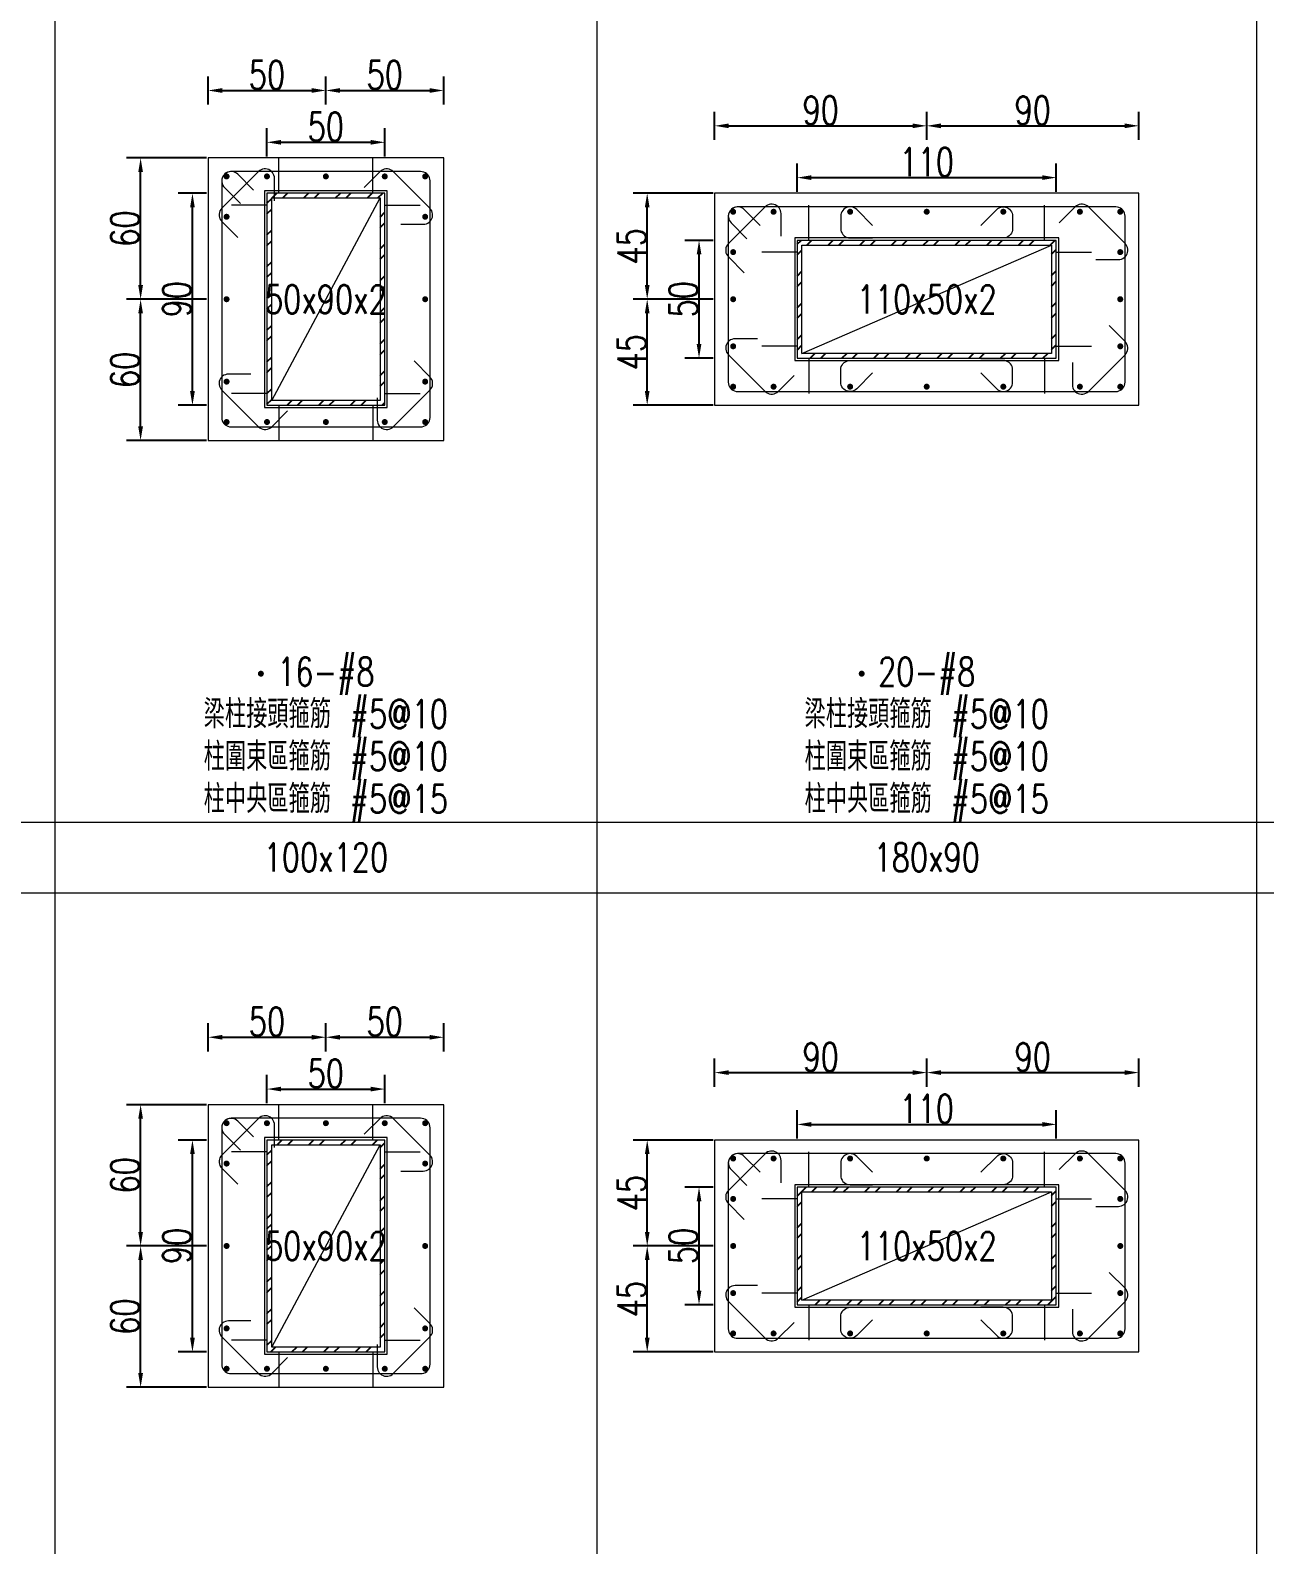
# Model space of a CAD drawing. Header units: millimetres. Extents: x 0 to 3905, y 0 to 8880.
# Drawn here: x 1440 to 1963, y 3341 to 3984 of the extents above; entities that cross this region are included whole.
import ezdxf
from ezdxf.enums import TextEntityAlignment as Align

# ---------------------------------------------------------------- set-up
doc = ezdxf.new("R2010")
doc.units = ezdxf.units.MM
doc.layers.get('DEFPOINTS').update_dxf_attribs({"color": 3})
for name, color, linetype in [('Hatch線', 6, 'Continuous'), ('主筋斷面', 2, 'Continuous'), ('文字-主筋根數', 7, 'Continuous'), ('文字-剪力筋 中央區', 7, 'Continuous'), ('文字-剪力筋-BC', 7, 'Continuous'), ('文字-剪力筋-圍束區', 7, 'Continuous'), ('文字-斷面尺寸', 7, 'Continuous'), ('文字-輔助字', 7, 'Continuous'), ('柱斷面線', 4, 'Continuous'), ('標註字', 4, 'Continuous'), ('箍筋線', 1, 'Continuous'), ('網格線', 7, 'Continuous'), ('鋼柱', 11, 'Continuous')]:
    doc.layers.add(name, color=color, linetype=linetype)
doc.styles.add('note', font='txt.shx', dxfattribs={"width": 0.75, "height": 12})
doc.styles.add('txt', font='txt.shx', dxfattribs={"height": 0.2, "bigfont": 'chineset.shx'})
doc.dimstyles.new('RCAD_DIM', dxfattribs={"dimtxt": 12, "dimasz": 6, "dimexe": 6, "dimexo": 0.625, "dimtad": 1, "dimdec": 0, "dimdsep": 46, "dimtxsty": 'note', "dimcen": 2.5, "dimclrd": 256, "dimclre": 256, "dimclrt": 256, "dimadec": 0, "dimazin": 0, "dimtfac": 1, "dimtmove": 0, "dimatfit": 3, "dimfxl": 0, "dimtolj": 1, "dimarcsym": 0})

# ---------------------------------------------------------------- blocks, each defined once
blk = doc.blocks.new('*D858')
at = {"layer": 'DEFPOINTS', "color": 0}
for p in [(1590, 3534.625), (1540, 3528), (1590, 3528)]:
    blk.add_point(p, dxfattribs=at)
at = {"layer": '標註字', "lineweight": -2}
for p, q in [((1540, 3528.625), (1540, 3540.625)), ((1590, 3528.625), (1590, 3540.625)), ((1546, 3534.625), (1584, 3534.625))]:
    blk.add_line(p, q, dxfattribs=at)
at = {"layer": '標註字'}
for points in [[(1546, 3535.625), (1546, 3533.625), (1540, 3534.625)], [(1584, 3533.625), (1584, 3535.625), (1590, 3534.625)]]:
    blk.add_solid(points, dxfattribs=at)
at = {"layer": '標註字', "insert": (1565, 3541.25), "char_height": 12, "attachment_point": 5, "style": 'note'}
blk.add_mtext('\\A1;50', dxfattribs=at)
blk = doc.blocks.new('*D859')
at = {"layer": 'DEFPOINTS', "color": 0}
for p in [(1508.375, 3513), (1515, 3513), (1515, 3423)]:
    blk.add_point(p, dxfattribs=at)
at = {"layer": '標註字', "lineweight": -2}
for p, q in [((1514.375, 3513), (1502.375, 3513)), ((1508.375, 3429), (1508.375, 3507)), ((1514.375, 3423), (1502.375, 3423))]:
    blk.add_line(p, q, dxfattribs=at)
at = {"layer": '標註字'}
for points in [[(1509.375, 3507), (1507.375, 3507), (1508.375, 3513)], [(1507.375, 3429), (1509.375, 3429), (1508.375, 3423)]]:
    blk.add_solid(points, dxfattribs=at)
at = {"layer": '標註字', "insert": (1501.75, 3468), "char_height": 12, "attachment_point": 5, "rotation": 90, "style": 'note'}
blk.add_mtext('\\A1;90', dxfattribs=at)
blk = doc.blocks.new('*D860')
at = {"layer": 'DEFPOINTS', "color": 0}
for p in [(1565, 3556.625), (1515, 3550), (1565, 3550)]:
    blk.add_point(p, dxfattribs=at)
at = {"layer": '標註字', "lineweight": -2}
for p, q in [((1515, 3550.625), (1515, 3562.625)), ((1565, 3550.625), (1565, 3562.625)), ((1521, 3556.625), (1559, 3556.625))]:
    blk.add_line(p, q, dxfattribs=at)
at = {"layer": '標註字'}
for points in [[(1521, 3557.625), (1521, 3555.625), (1515, 3556.625)], [(1559, 3555.625), (1559, 3557.625), (1565, 3556.625)]]:
    blk.add_solid(points, dxfattribs=at)
at = {"layer": '標註字', "insert": (1540, 3563.25), "char_height": 12, "attachment_point": 5, "style": 'note'}
blk.add_mtext('\\A1;50', dxfattribs=at)
blk = doc.blocks.new('*D861')
at = {"layer": 'DEFPOINTS', "color": 0}
for p in [(1615, 3556.625), (1565, 3550), (1615, 3550)]:
    blk.add_point(p, dxfattribs=at)
at = {"layer": '標註字', "lineweight": -2}
for p, q in [((1565, 3550.625), (1565, 3562.625)), ((1615, 3550.625), (1615, 3562.625)), ((1571, 3556.625), (1609, 3556.625))]:
    blk.add_line(p, q, dxfattribs=at)
at = {"layer": '標註字'}
for points in [[(1571, 3557.625), (1571, 3555.625), (1565, 3556.625)], [(1609, 3555.625), (1609, 3557.625), (1615, 3556.625)]]:
    blk.add_solid(points, dxfattribs=at)
at = {"layer": '標註字', "insert": (1590, 3563.25), "char_height": 12, "attachment_point": 5, "style": 'note'}
blk.add_mtext('\\A1;50', dxfattribs=at)
blk = doc.blocks.new('*D862')
at = {"layer": 'DEFPOINTS', "color": 0}
for p in [(1486.375, 3468), (1515, 3468), (1515, 3408)]:
    blk.add_point(p, dxfattribs=at)
at = {"layer": '標註字', "lineweight": -2}
for p, q in [((1514.375, 3468), (1480.375, 3468)), ((1486.375, 3414), (1486.375, 3462)), ((1514.375, 3408), (1480.375, 3408))]:
    blk.add_line(p, q, dxfattribs=at)
at = {"layer": '標註字'}
for points in [[(1487.375, 3462), (1485.375, 3462), (1486.375, 3468)], [(1485.375, 3414), (1487.375, 3414), (1486.375, 3408)]]:
    blk.add_solid(points, dxfattribs=at)
at = {"layer": '標註字', "insert": (1479.75, 3438), "char_height": 12, "attachment_point": 5, "rotation": 90, "style": 'note'}
blk.add_mtext('\\A1;60', dxfattribs=at)
blk = doc.blocks.new('*D863')
at = {"layer": 'DEFPOINTS', "color": 0}
for p in [(1486.375, 3528), (1515, 3528), (1515, 3468)]:
    blk.add_point(p, dxfattribs=at)
at = {"layer": '標註字', "lineweight": -2}
for p, q in [((1514.375, 3528), (1480.375, 3528)), ((1486.375, 3474), (1486.375, 3522)), ((1514.375, 3468), (1480.375, 3468))]:
    blk.add_line(p, q, dxfattribs=at)
at = {"layer": '標註字'}
for points in [[(1487.375, 3522), (1485.375, 3522), (1486.375, 3528)], [(1485.375, 3474), (1487.375, 3474), (1486.375, 3468)]]:
    blk.add_solid(points, dxfattribs=at)
at = {"layer": '標註字', "insert": (1479.75, 3498), "char_height": 12, "attachment_point": 5, "rotation": 90, "style": 'note'}
blk.add_mtext('\\A1;60', dxfattribs=at)
blk = doc.blocks.new('Circle_Filled')
at = {"const_width": 0.5}
blk.add_lwpolyline([(-0.25, 0, 1), (0.25, 0, 1)], format="xyb", close=True, dxfattribs=at)
blk = doc.blocks.new('*D864')
at = {"layer": 'DEFPOINTS', "color": 0}
for p in [(1590, 3936.625), (1540, 3930), (1590, 3930)]:
    blk.add_point(p, dxfattribs=at)
at = {"layer": '標註字', "lineweight": -2}
for p, q in [((1540, 3930.625), (1540, 3942.625)), ((1590, 3930.625), (1590, 3942.625)), ((1546, 3936.625), (1584, 3936.625))]:
    blk.add_line(p, q, dxfattribs=at)
at = {"layer": '標註字'}
for points in [[(1546, 3937.625), (1546, 3935.625), (1540, 3936.625)], [(1584, 3935.625), (1584, 3937.625), (1590, 3936.625)]]:
    blk.add_solid(points, dxfattribs=at)
at = {"layer": '標註字', "insert": (1565, 3943.25), "char_height": 12, "attachment_point": 5, "style": 'note'}
blk.add_mtext('\\A1;50', dxfattribs=at)
blk = doc.blocks.new('*D865')
at = {"layer": 'DEFPOINTS', "color": 0}
for p in [(1508.375, 3915), (1515, 3915), (1515, 3825)]:
    blk.add_point(p, dxfattribs=at)
at = {"layer": '標註字', "lineweight": -2}
for p, q in [((1514.375, 3915), (1502.375, 3915)), ((1508.375, 3831), (1508.375, 3909)), ((1514.375, 3825), (1502.375, 3825))]:
    blk.add_line(p, q, dxfattribs=at)
at = {"layer": '標註字'}
for points in [[(1509.375, 3909), (1507.375, 3909), (1508.375, 3915)], [(1507.375, 3831), (1509.375, 3831), (1508.375, 3825)]]:
    blk.add_solid(points, dxfattribs=at)
at = {"layer": '標註字', "insert": (1501.75, 3870), "char_height": 12, "attachment_point": 5, "rotation": 90, "style": 'note'}
blk.add_mtext('\\A1;90', dxfattribs=at)
blk = doc.blocks.new('*D866')
at = {"layer": 'DEFPOINTS', "color": 0}
for p in [(1565, 3958.625), (1515, 3952), (1565, 3952)]:
    blk.add_point(p, dxfattribs=at)
at = {"layer": '標註字', "lineweight": -2}
for p, q in [((1515, 3952.625), (1515, 3964.625)), ((1565, 3952.625), (1565, 3964.625)), ((1521, 3958.625), (1559, 3958.625))]:
    blk.add_line(p, q, dxfattribs=at)
at = {"layer": '標註字'}
for points in [[(1521, 3959.625), (1521, 3957.625), (1515, 3958.625)], [(1559, 3957.625), (1559, 3959.625), (1565, 3958.625)]]:
    blk.add_solid(points, dxfattribs=at)
at = {"layer": '標註字', "insert": (1540, 3965.25), "char_height": 12, "attachment_point": 5, "style": 'note'}
blk.add_mtext('\\A1;50', dxfattribs=at)
blk = doc.blocks.new('*D867')
at = {"layer": 'DEFPOINTS', "color": 0}
for p in [(1615, 3958.625), (1565, 3952), (1615, 3952)]:
    blk.add_point(p, dxfattribs=at)
at = {"layer": '標註字', "lineweight": -2}
for p, q in [((1565, 3952.625), (1565, 3964.625)), ((1615, 3952.625), (1615, 3964.625)), ((1571, 3958.625), (1609, 3958.625))]:
    blk.add_line(p, q, dxfattribs=at)
at = {"layer": '標註字'}
for points in [[(1571, 3959.625), (1571, 3957.625), (1565, 3958.625)], [(1609, 3957.625), (1609, 3959.625), (1615, 3958.625)]]:
    blk.add_solid(points, dxfattribs=at)
at = {"layer": '標註字', "insert": (1590, 3965.25), "char_height": 12, "attachment_point": 5, "style": 'note'}
blk.add_mtext('\\A1;50', dxfattribs=at)
blk = doc.blocks.new('*D868')
at = {"layer": 'DEFPOINTS', "color": 0}
for p in [(1486.375, 3870), (1515, 3870), (1515, 3810)]:
    blk.add_point(p, dxfattribs=at)
at = {"layer": '標註字', "lineweight": -2}
for p, q in [((1514.375, 3870), (1480.375, 3870)), ((1486.375, 3816), (1486.375, 3864)), ((1514.375, 3810), (1480.375, 3810))]:
    blk.add_line(p, q, dxfattribs=at)
at = {"layer": '標註字'}
for points in [[(1487.375, 3864), (1485.375, 3864), (1486.375, 3870)], [(1485.375, 3816), (1487.375, 3816), (1486.375, 3810)]]:
    blk.add_solid(points, dxfattribs=at)
at = {"layer": '標註字', "insert": (1479.75, 3840), "char_height": 12, "attachment_point": 5, "rotation": 90, "style": 'note'}
blk.add_mtext('\\A1;60', dxfattribs=at)
blk = doc.blocks.new('*D869')
at = {"layer": 'DEFPOINTS', "color": 0}
for p in [(1486.375, 3930), (1515, 3930), (1515, 3870)]:
    blk.add_point(p, dxfattribs=at)
at = {"layer": '標註字', "lineweight": -2}
for p, q in [((1514.375, 3930), (1480.375, 3930)), ((1486.375, 3876), (1486.375, 3924)), ((1514.375, 3870), (1480.375, 3870))]:
    blk.add_line(p, q, dxfattribs=at)
at = {"layer": '標註字'}
for points in [[(1487.375, 3924), (1485.375, 3924), (1486.375, 3930)], [(1485.375, 3876), (1487.375, 3876), (1486.375, 3870)]]:
    blk.add_solid(points, dxfattribs=at)
at = {"layer": '標註字', "insert": (1479.75, 3900), "char_height": 12, "attachment_point": 5, "rotation": 90, "style": 'note'}
blk.add_mtext('\\A1;60', dxfattribs=at)
blk = doc.blocks.new('*D990')
at = {"layer": 'DEFPOINTS', "color": 0}
for p in [(1875, 3519.625), (1765, 3513), (1875, 3513)]:
    blk.add_point(p, dxfattribs=at)
at = {"layer": '標註字', "lineweight": -2}
for p, q in [((1765, 3513.625), (1765, 3525.625)), ((1875, 3513.625), (1875, 3525.625)), ((1771, 3519.625), (1869, 3519.625))]:
    blk.add_line(p, q, dxfattribs=at)
at = {"layer": '標註字'}
for points in [[(1771, 3520.625), (1771, 3518.625), (1765, 3519.625)], [(1869, 3518.625), (1869, 3520.625), (1875, 3519.625)]]:
    blk.add_solid(points, dxfattribs=at)
at = {"layer": '標註字', "insert": (1820, 3526.25), "char_height": 12, "attachment_point": 5, "style": 'note'}
blk.add_mtext('\\A1;110', dxfattribs=at)
blk = doc.blocks.new('*D991')
at = {"layer": 'DEFPOINTS', "color": 0}
for p in [(1723.375, 3493), (1730, 3493), (1730, 3443)]:
    blk.add_point(p, dxfattribs=at)
at = {"layer": '標註字', "lineweight": -2}
for p, q in [((1729.375, 3493), (1717.375, 3493)), ((1723.375, 3449), (1723.375, 3487)), ((1729.375, 3443), (1717.375, 3443))]:
    blk.add_line(p, q, dxfattribs=at)
at = {"layer": '標註字'}
for points in [[(1724.375, 3487), (1722.375, 3487), (1723.375, 3493)], [(1722.375, 3449), (1724.375, 3449), (1723.375, 3443)]]:
    blk.add_solid(points, dxfattribs=at)
at = {"layer": '標註字', "insert": (1716.75, 3468), "char_height": 12, "attachment_point": 5, "rotation": 90, "style": 'note'}
blk.add_mtext('\\A1;50', dxfattribs=at)
blk = doc.blocks.new('*D992')
at = {"layer": 'DEFPOINTS', "color": 0}
for p in [(1820, 3541.625), (1730, 3535), (1820, 3535)]:
    blk.add_point(p, dxfattribs=at)
at = {"layer": '標註字', "lineweight": -2}
for p, q in [((1730, 3535.625), (1730, 3547.625)), ((1820, 3535.625), (1820, 3547.625)), ((1736, 3541.625), (1814, 3541.625))]:
    blk.add_line(p, q, dxfattribs=at)
at = {"layer": '標註字'}
for points in [[(1736, 3542.625), (1736, 3540.625), (1730, 3541.625)], [(1814, 3540.625), (1814, 3542.625), (1820, 3541.625)]]:
    blk.add_solid(points, dxfattribs=at)
at = {"layer": '標註字', "insert": (1775, 3548.25), "char_height": 12, "attachment_point": 5, "style": 'note'}
blk.add_mtext('\\A1;90', dxfattribs=at)
blk = doc.blocks.new('*D993')
at = {"layer": 'DEFPOINTS', "color": 0}
for p in [(1910, 3541.625), (1820, 3535), (1910, 3535)]:
    blk.add_point(p, dxfattribs=at)
at = {"layer": '標註字', "lineweight": -2}
for p, q in [((1820, 3535.625), (1820, 3547.625)), ((1910, 3535.625), (1910, 3547.625)), ((1826, 3541.625), (1904, 3541.625))]:
    blk.add_line(p, q, dxfattribs=at)
at = {"layer": '標註字'}
for points in [[(1826, 3542.625), (1826, 3540.625), (1820, 3541.625)], [(1904, 3540.625), (1904, 3542.625), (1910, 3541.625)]]:
    blk.add_solid(points, dxfattribs=at)
at = {"layer": '標註字', "insert": (1865, 3548.25), "char_height": 12, "attachment_point": 5, "style": 'note'}
blk.add_mtext('\\A1;90', dxfattribs=at)
blk = doc.blocks.new('*D994')
at = {"layer": 'DEFPOINTS', "color": 0}
for p in [(1701.375, 3468), (1730, 3468), (1730, 3423)]:
    blk.add_point(p, dxfattribs=at)
at = {"layer": '標註字', "lineweight": -2}
for p, q in [((1729.375, 3468), (1695.375, 3468)), ((1701.375, 3429), (1701.375, 3462)), ((1729.375, 3423), (1695.375, 3423))]:
    blk.add_line(p, q, dxfattribs=at)
at = {"layer": '標註字'}
for points in [[(1702.375, 3462), (1700.375, 3462), (1701.375, 3468)], [(1700.375, 3429), (1702.375, 3429), (1701.375, 3423)]]:
    blk.add_solid(points, dxfattribs=at)
at = {"layer": '標註字', "insert": (1694.75, 3445.5), "char_height": 12, "attachment_point": 5, "rotation": 90, "style": 'note'}
blk.add_mtext('\\A1;45', dxfattribs=at)
blk = doc.blocks.new('*D995')
at = {"layer": 'DEFPOINTS', "color": 0}
for p in [(1701.375, 3513), (1730, 3513), (1730, 3468)]:
    blk.add_point(p, dxfattribs=at)
at = {"layer": '標註字', "lineweight": -2}
for p, q in [((1729.375, 3513), (1695.375, 3513)), ((1701.375, 3474), (1701.375, 3507)), ((1729.375, 3468), (1695.375, 3468))]:
    blk.add_line(p, q, dxfattribs=at)
at = {"layer": '標註字'}
for points in [[(1702.375, 3507), (1700.375, 3507), (1701.375, 3513)], [(1700.375, 3474), (1702.375, 3474), (1701.375, 3468)]]:
    blk.add_solid(points, dxfattribs=at)
at = {"layer": '標註字', "insert": (1694.75, 3490.5), "char_height": 12, "attachment_point": 5, "rotation": 90, "style": 'note'}
blk.add_mtext('\\A1;45', dxfattribs=at)
blk = doc.blocks.new('*D996')
at = {"layer": 'DEFPOINTS', "color": 0}
for p in [(1875, 3921.625), (1765, 3915), (1875, 3915)]:
    blk.add_point(p, dxfattribs=at)
at = {"layer": '標註字', "lineweight": -2}
for p, q in [((1765, 3915.625), (1765, 3927.625)), ((1875, 3915.625), (1875, 3927.625)), ((1771, 3921.625), (1869, 3921.625))]:
    blk.add_line(p, q, dxfattribs=at)
at = {"layer": '標註字'}
for points in [[(1771, 3922.625), (1771, 3920.625), (1765, 3921.625)], [(1869, 3920.625), (1869, 3922.625), (1875, 3921.625)]]:
    blk.add_solid(points, dxfattribs=at)
at = {"layer": '標註字', "insert": (1820, 3928.25), "char_height": 12, "attachment_point": 5, "style": 'note'}
blk.add_mtext('\\A1;110', dxfattribs=at)
blk = doc.blocks.new('*D997')
at = {"layer": 'DEFPOINTS', "color": 0}
for p in [(1723.375, 3895), (1730, 3895), (1730, 3845)]:
    blk.add_point(p, dxfattribs=at)
at = {"layer": '標註字', "lineweight": -2}
for p, q in [((1729.375, 3895), (1717.375, 3895)), ((1723.375, 3851), (1723.375, 3889)), ((1729.375, 3845), (1717.375, 3845))]:
    blk.add_line(p, q, dxfattribs=at)
at = {"layer": '標註字'}
for points in [[(1724.375, 3889), (1722.375, 3889), (1723.375, 3895)], [(1722.375, 3851), (1724.375, 3851), (1723.375, 3845)]]:
    blk.add_solid(points, dxfattribs=at)
at = {"layer": '標註字', "insert": (1716.75, 3870), "char_height": 12, "attachment_point": 5, "rotation": 90, "style": 'note'}
blk.add_mtext('\\A1;50', dxfattribs=at)
blk = doc.blocks.new('*D998')
at = {"layer": 'DEFPOINTS', "color": 0}
for p in [(1820, 3943.625), (1730, 3937), (1820, 3937)]:
    blk.add_point(p, dxfattribs=at)
at = {"layer": '標註字', "lineweight": -2}
for p, q in [((1730, 3937.625), (1730, 3949.625)), ((1820, 3937.625), (1820, 3949.625)), ((1736, 3943.625), (1814, 3943.625))]:
    blk.add_line(p, q, dxfattribs=at)
at = {"layer": '標註字'}
for points in [[(1736, 3944.625), (1736, 3942.625), (1730, 3943.625)], [(1814, 3942.625), (1814, 3944.625), (1820, 3943.625)]]:
    blk.add_solid(points, dxfattribs=at)
at = {"layer": '標註字', "insert": (1775, 3950.25), "char_height": 12, "attachment_point": 5, "style": 'note'}
blk.add_mtext('\\A1;90', dxfattribs=at)
blk = doc.blocks.new('*D999')
at = {"layer": 'DEFPOINTS', "color": 0}
for p in [(1910, 3943.625), (1820, 3937), (1910, 3937)]:
    blk.add_point(p, dxfattribs=at)
at = {"layer": '標註字', "lineweight": -2}
for p, q in [((1820, 3937.625), (1820, 3949.625)), ((1910, 3937.625), (1910, 3949.625)), ((1826, 3943.625), (1904, 3943.625))]:
    blk.add_line(p, q, dxfattribs=at)
at = {"layer": '標註字'}
for points in [[(1826, 3944.625), (1826, 3942.625), (1820, 3943.625)], [(1904, 3942.625), (1904, 3944.625), (1910, 3943.625)]]:
    blk.add_solid(points, dxfattribs=at)
at = {"layer": '標註字', "insert": (1865, 3950.25), "char_height": 12, "attachment_point": 5, "style": 'note'}
blk.add_mtext('\\A1;90', dxfattribs=at)
blk = doc.blocks.new('*D1000')
at = {"layer": 'DEFPOINTS', "color": 0}
for p in [(1701.375, 3870), (1730, 3870), (1730, 3825)]:
    blk.add_point(p, dxfattribs=at)
at = {"layer": '標註字', "lineweight": -2}
for p, q in [((1729.375, 3870), (1695.375, 3870)), ((1701.375, 3831), (1701.375, 3864)), ((1729.375, 3825), (1695.375, 3825))]:
    blk.add_line(p, q, dxfattribs=at)
at = {"layer": '標註字'}
for points in [[(1702.375, 3864), (1700.375, 3864), (1701.375, 3870)], [(1700.375, 3831), (1702.375, 3831), (1701.375, 3825)]]:
    blk.add_solid(points, dxfattribs=at)
at = {"layer": '標註字', "insert": (1694.75, 3847.5), "char_height": 12, "attachment_point": 5, "rotation": 90, "style": 'note'}
blk.add_mtext('\\A1;45', dxfattribs=at)
blk = doc.blocks.new('*D1001')
at = {"layer": 'DEFPOINTS', "color": 0}
for p in [(1701.375, 3915), (1730, 3915), (1730, 3870)]:
    blk.add_point(p, dxfattribs=at)
at = {"layer": '標註字', "lineweight": -2}
for p, q in [((1729.375, 3915), (1695.375, 3915)), ((1701.375, 3876), (1701.375, 3909)), ((1729.375, 3870), (1695.375, 3870))]:
    blk.add_line(p, q, dxfattribs=at)
at = {"layer": '標註字'}
for points in [[(1702.375, 3909), (1700.375, 3909), (1701.375, 3915)], [(1700.375, 3876), (1702.375, 3876), (1701.375, 3870)]]:
    blk.add_solid(points, dxfattribs=at)
at = {"layer": '標註字', "insert": (1694.75, 3892.5), "char_height": 12, "attachment_point": 5, "rotation": 90, "style": 'note'}
blk.add_mtext('\\A1;45', dxfattribs=at)

msp = doc.modelspace()

# ---------------------------------------------------------------- hatches: boundary and pattern name
at = {"layer": 'Hatch線'}
h = msp.add_hatch(dxfattribs=at)
h.set_pattern_fill('ANSI32', color=256, style=0)
h.paths.add_polyline_path([(1540, 3825), (1590, 3825), (1590, 3915), (1540, 3915)], flags=17)
h.paths.add_polyline_path([(1542, 3827), (1542, 3913), (1588, 3913), (1588, 3827)])
h = msp.add_hatch(dxfattribs=at)
h.set_pattern_fill('ANSI32', color=256, style=0)
h.paths.add_polyline_path([(1765, 3845), (1875, 3845), (1875, 3895), (1765, 3895)], flags=17)
h.paths.add_polyline_path([(1767, 3847), (1767, 3893), (1873, 3893), (1873, 3847)])
h = msp.add_hatch(dxfattribs=at)
h.set_pattern_fill('ANSI32', color=256, style=0)
h.paths.add_polyline_path([(1540, 3423), (1590, 3423), (1590, 3513), (1540, 3513)], flags=17)
h.paths.add_polyline_path([(1542, 3425), (1542, 3511), (1588, 3511), (1588, 3425)])
h = msp.add_hatch(dxfattribs=at)
h.set_pattern_fill('ANSI32', color=256, style=0)
h.paths.add_polyline_path([(1765, 3443), (1875, 3443), (1875, 3493), (1765, 3493)], flags=17)
h.paths.add_polyline_path([(1767, 3445), (1767, 3491), (1873, 3491), (1873, 3445)])

# ---------------------------------------------------------------- linework, layer by layer
at = {"layer": 'DEFPOINTS', "lineweight": 5}
for points in [[(1545, 3915), (1545, 3930)], [(1585, 3915), (1585, 3930)], [(1540, 3910), (1525, 3910)], [(1540, 3824), (1591, 3824), (1591, 3916), (1539, 3916), (1539, 3824), (1540, 3824)], [(1542, 3827), (1588, 3913)], [(1590, 3910), (1605, 3910)], [(1770, 3895), (1770, 3910)], [(1870, 3895), (1870, 3910)], [(1765, 3844), (1876, 3844), (1876, 3896), (1764, 3896), (1764, 3844), (1765, 3844)], [(1767, 3847), (1873, 3893)], [(1765, 3890), (1750, 3890)], [(1875, 3890), (1890, 3890)], [(1765, 3850), (1750, 3850)], [(1875, 3850), (1890, 3850)], [(1770, 3845), (1770, 3830)], [(1870, 3845), (1870, 3830)], [(1540, 3830), (1525, 3830)], [(1590, 3830), (1605, 3830)], [(1545, 3825), (1545, 3810)], [(1585, 3825), (1585, 3810)], [(1545, 3513), (1545, 3528)], [(1585, 3513), (1585, 3528)], [(1540, 3422), (1591, 3422), (1591, 3514), (1539, 3514), (1539, 3422), (1540, 3422)], [(1542, 3425), (1588, 3511)], [(1540, 3508), (1525, 3508)], [(1590, 3508), (1605, 3508)], [(1770, 3493), (1770, 3508)], [(1870, 3493), (1870, 3508)], [(1765, 3442), (1876, 3442), (1876, 3494), (1764, 3494), (1764, 3442), (1765, 3442)], [(1765, 3488), (1750, 3488)], [(1767, 3445), (1873, 3491)], [(1875, 3488), (1890, 3488)], [(1765, 3448), (1750, 3448)], [(1875, 3448), (1890, 3448)], [(1770, 3443), (1770, 3428)], [(1870, 3443), (1870, 3428)], [(1540, 3428), (1525, 3428)], [(1590, 3428), (1605, 3428)], [(1545, 3423), (1545, 3408)], [(1585, 3423), (1585, 3408)]]:
    msp.add_lwpolyline(points, dxfattribs=at)
at = {"layer": '柱斷面線', "lineweight": 5}
for points in [[(1515, 3810), (1615, 3810), (1615, 3930), (1515, 3930), (1515, 3810)], [(1730, 3825), (1910, 3825), (1910, 3915), (1730, 3915), (1730, 3825)], [(1515, 3408), (1615, 3408), (1615, 3528), (1515, 3528), (1515, 3408)], [(1730, 3423), (1910, 3423), (1910, 3513), (1730, 3513), (1730, 3423)]]:
    msp.add_lwpolyline(points, dxfattribs=at)
at = {"layer": '箍筋線', "lineweight": 5}
for points in [[(1543.19, 3911.81), (1543.19, 3921.35), (1543.13, 3922.02), (1542.96, 3922.66), (1542.69, 3923.27), (1542.32, 3923.83), (1541.86, 3924.32), (1541.33, 3924.72), (1540.73, 3925.02), (1540.1, 3925.23), (1539.43, 3925.32), (1538.77, 3925.3), (1538.11, 3925.17), (1537.49, 3924.93), (1536.91, 3924.59), (1536.4, 3924.16), (1520.84, 3908.6), (1520.39, 3908.07), (1520.05, 3907.47), (1519.81, 3906.82), (1519.69, 3906.13), (1519.69, 3905.44), (1519.81, 3904.76), (1520.05, 3904.11), (1520.39, 3903.51), (1520.84, 3902.98), (1527.58, 3896.23)], [(1534.33, 3916.29), (1527.58, 3923.04), (1527.07, 3923.47), (1526.49, 3923.81), (1525.87, 3924.05), (1525.22, 3924.18), (1524.55, 3924.2), (1523.89, 3924.11), (1523.25, 3923.9), (1522.66, 3923.6), (1522.12, 3923.19), (1521.66, 3922.71), (1521.29, 3922.15), (1521.02, 3921.54), (1520.85, 3920.9), (1520.79, 3920.23), (1520.79, 3819.77), (1520.86, 3819.08), (1521.03, 3818.41), (1521.33, 3817.78), (1521.72, 3817.21), (1522.21, 3816.72), (1522.78, 3816.33), (1523.41, 3816.03), (1524.08, 3815.86), (1524.77, 3815.79), (1605.23, 3815.79), (1605.92, 3815.86), (1606.59, 3816.03), (1607.22, 3816.33), (1607.79, 3816.72), (1608.28, 3817.21), (1608.67, 3817.78), (1608.97, 3818.41), (1609.14, 3819.08), (1609.21, 3819.77), (1609.21, 3920.23), (1609.14, 3920.92), (1608.97, 3921.59), (1608.67, 3922.22), (1608.28, 3922.79), (1607.79, 3923.28), (1607.22, 3923.67), (1606.59, 3923.97), (1605.92, 3924.14), (1605.23, 3924.21), (1524.77, 3924.21), (1524.1, 3924.15), (1523.46, 3923.98), (1522.85, 3923.71), (1522.29, 3923.34), (1521.81, 3922.88), (1521.4, 3922.34), (1521.1, 3921.75), (1520.89, 3921.11), (1520.8, 3920.45), (1520.82, 3919.78), (1520.95, 3919.13), (1521.19, 3918.51), (1521.53, 3917.93), (1521.96, 3917.42), (1528.71, 3910.67)], [(1596.81, 3901.81), (1606.35, 3901.81), (1607.02, 3901.87), (1607.66, 3902.04), (1608.27, 3902.31), (1608.83, 3902.68), (1609.32, 3903.14), (1609.72, 3903.67), (1610.02, 3904.27), (1610.23, 3904.9), (1610.32, 3905.57), (1610.3, 3906.23), (1610.17, 3906.89), (1609.93, 3907.51), (1609.59, 3908.09), (1609.16, 3908.6), (1593.6, 3924.16), (1593.07, 3924.61), (1592.47, 3924.95), (1591.82, 3925.19), (1591.13, 3925.31), (1590.44, 3925.31), (1589.76, 3925.19), (1589.11, 3924.95), (1588.51, 3924.61), (1587.98, 3924.16), (1581.23, 3917.42)], [(1758.19, 3896.81), (1758.19, 3906.35), (1758.13, 3907.02), (1757.96, 3907.66), (1757.69, 3908.27), (1757.32, 3908.83), (1756.86, 3909.32), (1756.33, 3909.72), (1755.73, 3910.02), (1755.1, 3910.23), (1754.43, 3910.32), (1753.77, 3910.3), (1753.11, 3910.17), (1752.49, 3909.93), (1751.91, 3909.59), (1751.4, 3909.16), (1735.84, 3893.6), (1735.39, 3893.07), (1735.05, 3892.47), (1734.81, 3891.82), (1734.69, 3891.13), (1734.69, 3890.44), (1734.81, 3889.76), (1735.05, 3889.11), (1735.39, 3888.51), (1735.84, 3887.98), (1742.58, 3881.23)], [(1891.81, 3886.81), (1901.35, 3886.81), (1902.02, 3886.87), (1902.66, 3887.04), (1903.27, 3887.31), (1903.83, 3887.68), (1904.32, 3888.14), (1904.72, 3888.67), (1905.02, 3889.27), (1905.23, 3889.9), (1905.32, 3890.57), (1905.3, 3891.23), (1905.17, 3891.89), (1904.93, 3892.51), (1904.59, 3893.09), (1904.16, 3893.6), (1888.6, 3909.16), (1888.07, 3909.61), (1887.47, 3909.95), (1886.82, 3910.19), (1886.13, 3910.31), (1885.44, 3910.31), (1884.76, 3910.19), (1884.11, 3909.95), (1883.51, 3909.61), (1882.98, 3909.16), (1876.23, 3902.42)], [(1749.33, 3901.29), (1742.58, 3908.04), (1742.07, 3908.47), (1741.49, 3908.81), (1740.87, 3909.05), (1740.22, 3909.18), (1739.55, 3909.2), (1738.89, 3909.11), (1738.25, 3908.9), (1737.66, 3908.6), (1737.12, 3908.19), (1736.66, 3907.71), (1736.29, 3907.15), (1736.02, 3906.54), (1735.85, 3905.9), (1735.79, 3905.23), (1735.79, 3834.77), (1735.86, 3834.08), (1736.03, 3833.41), (1736.33, 3832.78), (1736.72, 3832.21), (1737.21, 3831.72), (1737.78, 3831.33), (1738.41, 3831.03), (1739.08, 3830.86), (1739.77, 3830.79), (1900.23, 3830.79), (1900.92, 3830.86), (1901.59, 3831.03), (1902.22, 3831.33), (1902.79, 3831.72), (1903.28, 3832.21), (1903.67, 3832.78), (1903.97, 3833.41), (1904.14, 3834.08), (1904.21, 3834.77), (1904.21, 3905.23), (1904.14, 3905.92), (1903.97, 3906.59), (1903.67, 3907.22), (1903.28, 3907.79), (1902.79, 3908.28), (1902.22, 3908.67), (1901.59, 3908.97), (1900.92, 3909.14), (1900.23, 3909.21), (1739.77, 3909.21), (1739.1, 3909.15), (1738.46, 3908.98), (1737.85, 3908.71), (1737.29, 3908.34), (1736.81, 3907.88), (1736.4, 3907.34), (1736.1, 3906.75), (1735.89, 3906.11), (1735.8, 3905.45), (1735.82, 3904.78), (1735.95, 3904.13), (1736.19, 3903.51), (1736.53, 3902.93), (1736.96, 3902.42), (1743.71, 3895.67)], [(1797.06, 3901.29), (1790.31, 3908.04), (1789.8, 3908.47), (1789.22, 3908.81), (1788.6, 3909.05), (1787.95, 3909.18), (1787.28, 3909.2), (1786.62, 3909.11), (1785.98, 3908.9), (1785.39, 3908.6), (1784.85, 3908.19), (1784.39, 3907.71), (1784.02, 3907.15), (1783.75, 3906.54), (1783.58, 3905.9), (1783.53, 3905.23), (1783.53, 3899.98), (1783.59, 3899.28), (1783.76, 3898.62), (1784.06, 3897.99), (1784.45, 3897.42), (1784.94, 3896.93), (1785.51, 3896.53), (1786.14, 3896.24), (1786.81, 3896.06), (1787.5, 3896), (1797.04, 3896)], [(1842.94, 3901.29), (1849.69, 3908.04), (1850.2, 3908.47), (1850.78, 3908.81), (1851.4, 3909.05), (1852.05, 3909.18), (1852.72, 3909.2), (1853.38, 3909.11), (1854.02, 3908.9), (1854.61, 3908.6), (1855.15, 3908.19), (1855.61, 3907.71), (1855.98, 3907.15), (1856.25, 3906.54), (1856.42, 3905.9), (1856.47, 3905.23), (1856.47, 3899.98), (1856.41, 3899.28), (1856.24, 3898.62), (1855.94, 3897.99), (1855.55, 3897.42), (1855.06, 3896.93), (1854.49, 3896.53), (1853.86, 3896.24), (1853.19, 3896.06), (1852.5, 3896), (1842.96, 3896)], [(1881.81, 3843.19), (1881.81, 3833.65), (1881.87, 3832.98), (1882.04, 3832.34), (1882.31, 3831.73), (1882.68, 3831.17), (1883.14, 3830.68), (1883.67, 3830.28), (1884.27, 3829.98), (1884.9, 3829.77), (1885.57, 3829.68), (1886.23, 3829.7), (1886.89, 3829.83), (1887.51, 3830.07), (1888.09, 3830.41), (1888.6, 3830.84), (1904.16, 3846.4), (1904.61, 3846.93), (1904.95, 3847.53), (1905.19, 3848.18), (1905.31, 3848.87), (1905.31, 3849.56), (1905.19, 3850.24), (1904.95, 3850.89), (1904.61, 3851.49), (1904.16, 3852.02), (1897.42, 3858.77)], [(1748.19, 3853.19), (1738.65, 3853.19), (1737.98, 3853.13), (1737.34, 3852.96), (1736.73, 3852.69), (1736.17, 3852.32), (1735.68, 3851.86), (1735.28, 3851.33), (1734.98, 3850.73), (1734.77, 3850.1), (1734.68, 3849.43), (1734.7, 3848.77), (1734.83, 3848.11), (1735.07, 3847.49), (1735.41, 3846.91), (1735.84, 3846.4), (1751.4, 3830.84), (1751.93, 3830.39), (1752.53, 3830.05), (1753.18, 3829.81), (1753.87, 3829.69), (1754.56, 3829.69), (1755.24, 3829.81), (1755.89, 3830.05), (1756.49, 3830.39), (1757.02, 3830.84), (1763.77, 3837.58)], [(1586.81, 3828.19), (1586.81, 3818.65), (1586.87, 3817.98), (1587.04, 3817.34), (1587.31, 3816.73), (1587.68, 3816.17), (1588.14, 3815.68), (1588.67, 3815.28), (1589.27, 3814.98), (1589.9, 3814.77), (1590.57, 3814.68), (1591.23, 3814.7), (1591.89, 3814.83), (1592.51, 3815.07), (1593.09, 3815.41), (1593.6, 3815.84), (1609.16, 3831.4), (1609.61, 3831.93), (1609.95, 3832.53), (1610.19, 3833.18), (1610.31, 3833.87), (1610.31, 3834.56), (1610.19, 3835.24), (1609.95, 3835.89), (1609.61, 3836.49), (1609.16, 3837.02), (1602.42, 3843.77)], [(1797.06, 3838.71), (1790.31, 3831.96), (1789.8, 3831.53), (1789.22, 3831.19), (1788.6, 3830.95), (1787.95, 3830.82), (1787.28, 3830.8), (1786.62, 3830.89), (1785.98, 3831.1), (1785.39, 3831.4), (1784.85, 3831.81), (1784.39, 3832.29), (1784.02, 3832.85), (1783.75, 3833.46), (1783.58, 3834.1), (1783.53, 3834.77), (1783.53, 3840.02), (1783.59, 3840.72), (1783.76, 3841.38), (1784.06, 3842.01), (1784.45, 3842.58), (1784.94, 3843.07), (1785.51, 3843.47), (1786.14, 3843.76), (1786.81, 3843.94), (1787.5, 3844), (1797.04, 3844)], [(1842.94, 3838.71), (1849.69, 3831.96), (1850.2, 3831.53), (1850.78, 3831.19), (1851.4, 3830.95), (1852.05, 3830.82), (1852.72, 3830.8), (1853.38, 3830.89), (1854.02, 3831.1), (1854.61, 3831.4), (1855.15, 3831.81), (1855.61, 3832.29), (1855.98, 3832.85), (1856.25, 3833.46), (1856.42, 3834.1), (1856.47, 3834.77), (1856.47, 3840.02), (1856.41, 3840.72), (1856.24, 3841.38), (1855.94, 3842.01), (1855.55, 3842.58), (1855.06, 3843.07), (1854.49, 3843.47), (1853.86, 3843.76), (1853.19, 3843.94), (1852.5, 3844), (1842.96, 3844)], [(1533.19, 3838.19), (1523.65, 3838.19), (1522.98, 3838.13), (1522.34, 3837.96), (1521.73, 3837.69), (1521.17, 3837.32), (1520.68, 3836.86), (1520.28, 3836.33), (1519.98, 3835.73), (1519.77, 3835.1), (1519.68, 3834.43), (1519.7, 3833.77), (1519.83, 3833.11), (1520.07, 3832.49), (1520.41, 3831.91), (1520.84, 3831.4), (1536.4, 3815.84), (1536.93, 3815.39), (1537.53, 3815.05), (1538.18, 3814.81), (1538.87, 3814.69), (1539.56, 3814.69), (1540.24, 3814.81), (1540.89, 3815.05), (1541.49, 3815.39), (1542.02, 3815.84), (1548.77, 3822.58)], [(1543.19, 3509.81), (1543.19, 3519.35), (1543.13, 3520.02), (1542.96, 3520.66), (1542.69, 3521.27), (1542.32, 3521.83), (1541.86, 3522.32), (1541.33, 3522.72), (1540.73, 3523.02), (1540.1, 3523.23), (1539.43, 3523.32), (1538.77, 3523.3), (1538.11, 3523.17), (1537.49, 3522.93), (1536.91, 3522.59), (1536.4, 3522.16), (1520.84, 3506.6), (1520.39, 3506.07), (1520.05, 3505.47), (1519.81, 3504.82), (1519.69, 3504.13), (1519.69, 3503.44), (1519.81, 3502.76), (1520.05, 3502.11), (1520.39, 3501.51), (1520.84, 3500.98), (1527.58, 3494.23)], [(1534.33, 3514.29), (1527.58, 3521.04), (1527.07, 3521.47), (1526.49, 3521.81), (1525.87, 3522.05), (1525.22, 3522.18), (1524.55, 3522.2), (1523.89, 3522.11), (1523.25, 3521.9), (1522.66, 3521.6), (1522.12, 3521.19), (1521.66, 3520.71), (1521.29, 3520.15), (1521.02, 3519.54), (1520.85, 3518.9), (1520.79, 3518.23), (1520.79, 3417.77), (1520.86, 3417.08), (1521.03, 3416.41), (1521.33, 3415.78), (1521.72, 3415.21), (1522.21, 3414.72), (1522.78, 3414.33), (1523.41, 3414.03), (1524.08, 3413.86), (1524.77, 3413.79), (1605.23, 3413.79), (1605.92, 3413.86), (1606.59, 3414.03), (1607.22, 3414.33), (1607.79, 3414.72), (1608.28, 3415.21), (1608.67, 3415.78), (1608.97, 3416.41), (1609.14, 3417.08), (1609.21, 3417.77), (1609.21, 3518.23), (1609.14, 3518.92), (1608.97, 3519.59), (1608.67, 3520.22), (1608.28, 3520.79), (1607.79, 3521.28), (1607.22, 3521.67), (1606.59, 3521.97), (1605.92, 3522.14), (1605.23, 3522.21), (1524.77, 3522.21), (1524.1, 3522.15), (1523.46, 3521.98), (1522.85, 3521.71), (1522.29, 3521.34), (1521.81, 3520.88), (1521.4, 3520.34), (1521.1, 3519.75), (1520.89, 3519.11), (1520.8, 3518.45), (1520.82, 3517.78), (1520.95, 3517.13), (1521.19, 3516.51), (1521.53, 3515.93), (1521.96, 3515.42), (1528.71, 3508.67)], [(1596.81, 3499.81), (1606.35, 3499.81), (1607.02, 3499.87), (1607.66, 3500.04), (1608.27, 3500.31), (1608.83, 3500.68), (1609.32, 3501.14), (1609.72, 3501.67), (1610.02, 3502.27), (1610.23, 3502.9), (1610.32, 3503.57), (1610.3, 3504.23), (1610.17, 3504.89), (1609.93, 3505.51), (1609.59, 3506.09), (1609.16, 3506.6), (1593.6, 3522.16), (1593.07, 3522.61), (1592.47, 3522.95), (1591.82, 3523.19), (1591.13, 3523.31), (1590.44, 3523.31), (1589.76, 3523.19), (1589.11, 3522.95), (1588.51, 3522.61), (1587.98, 3522.16), (1581.23, 3515.42)], [(1758.19, 3494.81), (1758.19, 3504.35), (1758.13, 3505.02), (1757.96, 3505.66), (1757.69, 3506.27), (1757.32, 3506.83), (1756.86, 3507.32), (1756.33, 3507.72), (1755.73, 3508.02), (1755.1, 3508.23), (1754.43, 3508.32), (1753.77, 3508.3), (1753.11, 3508.17), (1752.49, 3507.93), (1751.91, 3507.59), (1751.4, 3507.16), (1735.84, 3491.6), (1735.39, 3491.07), (1735.05, 3490.47), (1734.81, 3489.82), (1734.69, 3489.13), (1734.69, 3488.44), (1734.81, 3487.76), (1735.05, 3487.11), (1735.39, 3486.51), (1735.84, 3485.98), (1742.58, 3479.23)], [(1749.33, 3499.29), (1742.58, 3506.04), (1742.07, 3506.47), (1741.49, 3506.81), (1740.87, 3507.05), (1740.22, 3507.18), (1739.55, 3507.2), (1738.89, 3507.11), (1738.25, 3506.9), (1737.66, 3506.6), (1737.12, 3506.19), (1736.66, 3505.71), (1736.29, 3505.15), (1736.02, 3504.54), (1735.85, 3503.9), (1735.79, 3503.23), (1735.79, 3432.77), (1735.86, 3432.08), (1736.03, 3431.41), (1736.33, 3430.78), (1736.72, 3430.21), (1737.21, 3429.72), (1737.78, 3429.33), (1738.41, 3429.03), (1739.08, 3428.86), (1739.77, 3428.79), (1900.23, 3428.79), (1900.92, 3428.86), (1901.59, 3429.03), (1902.22, 3429.33), (1902.79, 3429.72), (1903.28, 3430.21), (1903.67, 3430.78), (1903.97, 3431.41), (1904.14, 3432.08), (1904.21, 3432.77), (1904.21, 3503.23), (1904.14, 3503.92), (1903.97, 3504.59), (1903.67, 3505.22), (1903.28, 3505.79), (1902.79, 3506.28), (1902.22, 3506.67), (1901.59, 3506.97), (1900.92, 3507.14), (1900.23, 3507.21), (1739.77, 3507.21), (1739.1, 3507.15), (1738.46, 3506.98), (1737.85, 3506.71), (1737.29, 3506.34), (1736.81, 3505.88), (1736.4, 3505.34), (1736.1, 3504.75), (1735.89, 3504.11), (1735.8, 3503.45), (1735.82, 3502.78), (1735.95, 3502.13), (1736.19, 3501.51), (1736.53, 3500.93), (1736.96, 3500.42), (1743.71, 3493.67)], [(1797.06, 3499.29), (1790.31, 3506.04), (1789.8, 3506.47), (1789.22, 3506.81), (1788.6, 3507.05), (1787.95, 3507.18), (1787.28, 3507.2), (1786.62, 3507.11), (1785.98, 3506.9), (1785.39, 3506.6), (1784.85, 3506.19), (1784.39, 3505.71), (1784.02, 3505.15), (1783.75, 3504.54), (1783.58, 3503.9), (1783.53, 3503.23), (1783.53, 3497.98), (1783.59, 3497.28), (1783.76, 3496.62), (1784.06, 3495.99), (1784.45, 3495.42), (1784.94, 3494.93), (1785.51, 3494.53), (1786.14, 3494.24), (1786.81, 3494.06), (1787.5, 3494), (1797.04, 3494)], [(1842.94, 3499.29), (1849.69, 3506.04), (1850.2, 3506.47), (1850.78, 3506.81), (1851.4, 3507.05), (1852.05, 3507.18), (1852.72, 3507.2), (1853.38, 3507.11), (1854.02, 3506.9), (1854.61, 3506.6), (1855.15, 3506.19), (1855.61, 3505.71), (1855.98, 3505.15), (1856.25, 3504.54), (1856.42, 3503.9), (1856.47, 3503.23), (1856.47, 3497.98), (1856.41, 3497.28), (1856.24, 3496.62), (1855.94, 3495.99), (1855.55, 3495.42), (1855.06, 3494.93), (1854.49, 3494.53), (1853.86, 3494.24), (1853.19, 3494.06), (1852.5, 3494), (1842.96, 3494)], [(1891.81, 3484.81), (1901.35, 3484.81), (1902.02, 3484.87), (1902.66, 3485.04), (1903.27, 3485.31), (1903.83, 3485.68), (1904.32, 3486.14), (1904.72, 3486.67), (1905.02, 3487.27), (1905.23, 3487.9), (1905.32, 3488.57), (1905.3, 3489.23), (1905.17, 3489.89), (1904.93, 3490.51), (1904.59, 3491.09), (1904.16, 3491.6), (1888.6, 3507.16), (1888.07, 3507.61), (1887.47, 3507.95), (1886.82, 3508.19), (1886.13, 3508.31), (1885.44, 3508.31), (1884.76, 3508.19), (1884.11, 3507.95), (1883.51, 3507.61), (1882.98, 3507.16), (1876.23, 3500.42)], [(1881.81, 3441.19), (1881.81, 3431.65), (1881.87, 3430.98), (1882.04, 3430.34), (1882.31, 3429.73), (1882.68, 3429.17), (1883.14, 3428.68), (1883.67, 3428.28), (1884.27, 3427.98), (1884.9, 3427.77), (1885.57, 3427.68), (1886.23, 3427.7), (1886.89, 3427.83), (1887.51, 3428.07), (1888.09, 3428.41), (1888.6, 3428.84), (1904.16, 3444.4), (1904.61, 3444.93), (1904.95, 3445.53), (1905.19, 3446.18), (1905.31, 3446.87), (1905.31, 3447.56), (1905.19, 3448.24), (1904.95, 3448.89), (1904.61, 3449.49), (1904.16, 3450.02), (1897.42, 3456.77)], [(1748.19, 3451.19), (1738.65, 3451.19), (1737.98, 3451.13), (1737.34, 3450.96), (1736.73, 3450.69), (1736.17, 3450.32), (1735.68, 3449.86), (1735.28, 3449.33), (1734.98, 3448.73), (1734.77, 3448.1), (1734.68, 3447.43), (1734.7, 3446.77), (1734.83, 3446.11), (1735.07, 3445.49), (1735.41, 3444.91), (1735.84, 3444.4), (1751.4, 3428.84), (1751.93, 3428.39), (1752.53, 3428.05), (1753.18, 3427.81), (1753.87, 3427.69), (1754.56, 3427.69), (1755.24, 3427.81), (1755.89, 3428.05), (1756.49, 3428.39), (1757.02, 3428.84), (1763.77, 3435.58)], [(1586.81, 3426.19), (1586.81, 3416.65), (1586.87, 3415.98), (1587.04, 3415.34), (1587.31, 3414.73), (1587.68, 3414.17), (1588.14, 3413.68), (1588.67, 3413.28), (1589.27, 3412.98), (1589.9, 3412.77), (1590.57, 3412.68), (1591.23, 3412.7), (1591.89, 3412.83), (1592.51, 3413.07), (1593.09, 3413.41), (1593.6, 3413.84), (1609.16, 3429.4), (1609.61, 3429.93), (1609.95, 3430.53), (1610.19, 3431.18), (1610.31, 3431.87), (1610.31, 3432.56), (1610.19, 3433.24), (1609.95, 3433.89), (1609.61, 3434.49), (1609.16, 3435.02), (1602.42, 3441.77)], [(1797.06, 3436.71), (1790.31, 3429.96), (1789.8, 3429.53), (1789.22, 3429.19), (1788.6, 3428.95), (1787.95, 3428.82), (1787.28, 3428.8), (1786.62, 3428.89), (1785.98, 3429.1), (1785.39, 3429.4), (1784.85, 3429.81), (1784.39, 3430.29), (1784.02, 3430.85), (1783.75, 3431.46), (1783.58, 3432.1), (1783.53, 3432.77), (1783.53, 3438.02), (1783.59, 3438.72), (1783.76, 3439.38), (1784.06, 3440.01), (1784.45, 3440.58), (1784.94, 3441.07), (1785.51, 3441.47), (1786.14, 3441.76), (1786.81, 3441.94), (1787.5, 3442), (1797.04, 3442)], [(1842.94, 3436.71), (1849.69, 3429.96), (1850.2, 3429.53), (1850.78, 3429.19), (1851.4, 3428.95), (1852.05, 3428.82), (1852.72, 3428.8), (1853.38, 3428.89), (1854.02, 3429.1), (1854.61, 3429.4), (1855.15, 3429.81), (1855.61, 3430.29), (1855.98, 3430.85), (1856.25, 3431.46), (1856.42, 3432.1), (1856.47, 3432.77), (1856.47, 3438.02), (1856.41, 3438.72), (1856.24, 3439.38), (1855.94, 3440.01), (1855.55, 3440.58), (1855.06, 3441.07), (1854.49, 3441.47), (1853.86, 3441.76), (1853.19, 3441.94), (1852.5, 3442), (1842.96, 3442)], [(1533.19, 3436.19), (1523.65, 3436.19), (1522.98, 3436.13), (1522.34, 3435.96), (1521.73, 3435.69), (1521.17, 3435.32), (1520.68, 3434.86), (1520.28, 3434.33), (1519.98, 3433.73), (1519.77, 3433.1), (1519.68, 3432.43), (1519.7, 3431.77), (1519.83, 3431.11), (1520.07, 3430.49), (1520.41, 3429.91), (1520.84, 3429.4), (1536.4, 3413.84), (1536.93, 3413.39), (1537.53, 3413.05), (1538.18, 3412.81), (1538.87, 3412.69), (1539.56, 3412.69), (1540.24, 3412.81), (1540.89, 3413.05), (1541.49, 3413.39), (1542.02, 3413.84), (1548.77, 3420.58)]]:
    msp.add_lwpolyline(points, dxfattribs=at)
at = {"layer": '網格線', "lineweight": 5}
for points in [[(1450, 4020), (1450, 3648)], [(1680, 4020), (1680, 3648)], [(1960, 4020), (1960, 3648)], [(1180, 3648), (1450, 3648)], [(1450, 3648), (1680, 3648)], [(1450, 3648), (1450, 3618)], [(1680, 3648), (1960, 3648)], [(1680, 3648), (1680, 3618)], [(1960, 3648), (2220, 3648)], [(1960, 3648), (1960, 3618)], [(1180, 3618), (1450, 3618)], [(1450, 3618), (1680, 3618)], [(1450, 3618), (1450, 3246)], [(1680, 3618), (1960, 3618)], [(1680, 3618), (1680, 3246)], [(1960, 3618), (2220, 3618)], [(1960, 3618), (1960, 3246)]]:
    msp.add_lwpolyline(points, dxfattribs=at)
at = {"layer": '鋼柱', "lineweight": 5}
for points in [[(1540, 3825), (1590, 3825), (1590, 3915), (1540, 3915), (1540, 3825)], [(1542, 3827), (1542, 3913), (1588, 3913), (1588, 3827), (1542, 3827)], [(1765, 3845), (1875, 3845), (1875, 3895), (1765, 3895), (1765, 3845)], [(1767, 3847), (1767, 3893), (1873, 3893), (1873, 3847), (1767, 3847)], [(1540, 3423), (1590, 3423), (1590, 3513), (1540, 3513), (1540, 3423)], [(1542, 3425), (1542, 3511), (1588, 3511), (1588, 3425), (1542, 3425)], [(1765, 3443), (1875, 3443), (1875, 3493), (1765, 3493), (1765, 3443)], [(1767, 3445), (1767, 3491), (1873, 3491), (1873, 3445), (1767, 3445)]]:
    msp.add_lwpolyline(points, dxfattribs=at)

# ---------------------------------------------------------------- block references
at = {"layer": '主筋斷面', "lineweight": 5, "xscale": 2.539999961853027, "yscale": 2.539999961853027}
for p in [(1522.86, 3922.14), (1540, 3922.14), (1565, 3922.14), (1590, 3922.14), (1607.14, 3922.14), (1522.86, 3905), (1607.14, 3905), (1737.86, 3907.14), (1755, 3907.14), (1787.5, 3907.14), (1820, 3907.14), (1852.5, 3907.14), (1885, 3907.14), (1902.14, 3907.14), (1737.86, 3890), (1902.14, 3890), (1522.86, 3870), (1607.14, 3870), (1737.86, 3870), (1902.14, 3870), (1737.86, 3850), (1902.14, 3850), (1522.86, 3835), (1607.14, 3835), (1737.86, 3832.86), (1755, 3832.86), (1787.5, 3832.86), (1820, 3832.86), (1852.5, 3832.86), (1885, 3832.86), (1902.14, 3832.86), (1522.86, 3817.86), (1540, 3817.86), (1565, 3817.86), (1590, 3817.86), (1607.14, 3817.86), (1537.42, 3711), (1792.42, 3711), (1522.86, 3520.14), (1540, 3520.14), (1565, 3520.14), (1590, 3520.14), (1607.14, 3520.14), (1737.86, 3505.14), (1755, 3505.14), (1787.5, 3505.14), (1820, 3505.14), (1852.5, 3505.14), (1885, 3505.14), (1902.14, 3505.14), (1522.86, 3503), (1607.14, 3503), (1737.86, 3488), (1902.14, 3488), (1522.86, 3468), (1607.14, 3468), (1737.86, 3468), (1902.14, 3468), (1737.86, 3448), (1902.14, 3448), (1522.86, 3433), (1607.14, 3433), (1737.86, 3430.86), (1755, 3430.86), (1787.5, 3430.86), (1820, 3430.86), (1852.5, 3430.86), (1885, 3430.86), (1902.14, 3430.86), (1522.86, 3415.86), (1540, 3415.86), (1565, 3415.86), (1590, 3415.86), (1607.14, 3415.86)]:
    msp.add_blockref('Circle_Filled', p, dxfattribs=at)

# ---------------------------------------------------------------- texts
at = {"layer": '文字-主筋根數', "style": 'txt', "width": 0.75}
for s, p in [('16-#8', (1565, 3711)), ('20-#8', (1820, 3711))]:
    msp.add_text(s, height=12, dxfattribs=at).set_placement(p, align=Align.MIDDLE)
at = {"layer": '文字-剪力筋 中央區', "style": 'txt', "width": 0.75}
for p in [(1565, 3657), (1820, 3657)]:
    msp.add_text('柱中央區箍筋 #5@15', height=12, dxfattribs=at).set_placement(p, align=Align.MIDDLE)
at = {"layer": '文字-剪力筋-BC', "style": 'txt', "width": 0.75}
for p in [(1565, 3693), (1820, 3693)]:
    msp.add_text('梁柱接頭箍筋 #5@10', height=12, dxfattribs=at).set_placement(p, align=Align.MIDDLE)
at = {"layer": '文字-剪力筋-圍束區', "style": 'txt', "width": 0.75}
for p in [(1565, 3675), (1820, 3675)]:
    msp.add_text('柱圍束區箍筋 #5@10', height=12, dxfattribs=at).set_placement(p, align=Align.MIDDLE)
at = {"layer": '文字-斷面尺寸', "style": 'txt', "width": 0.75}
for s, p in [('100x120', (1565, 3633)), ('180x90', (1820, 3633))]:
    msp.add_text(s, height=12, dxfattribs=at).set_placement(p, align=Align.MIDDLE)
at = {"layer": '文字-輔助字', "style": 'txt', "width": 0.75}
for s, p in [('50x90x2', (1565, 3870)), ('110x50x2', (1820, 3870)), ('50x90x2', (1565, 3468)), ('110x50x2', (1820, 3468))]:
    msp.add_text(s, height=12, dxfattribs=at).set_placement(p, align=Align.MIDDLE)

# ---------------------------------------------------------------- dimensions: what is measured, and where the dimension line sits
at = {"layer": '標註字'}
for base, p1, p2, picture, middle in [((1565, 3958.62), (1515, 3952), (1565, 3952), '*D866', (1540, 3965.25)), ((1615, 3958.62), (1565, 3952), (1615, 3952), '*D867', (1590, 3965.25)), ((1820, 3943.62), (1730, 3937), (1820, 3937), '*D998', (1775, 3950.25)), ((1910, 3943.62), (1820, 3937), (1910, 3937), '*D999', (1865, 3950.25)), ((1590, 3936.62), (1540, 3930), (1590, 3930), '*D864', (1565, 3943.25)), ((1875, 3921.62), (1765, 3915), (1875, 3915), '*D996', (1820, 3928.25)), ((1565, 3556.62), (1515, 3550), (1565, 3550), '*D860', (1540, 3563.25)), ((1615, 3556.62), (1565, 3550), (1615, 3550), '*D861', (1590, 3563.25)), ((1820, 3541.62), (1730, 3535), (1820, 3535), '*D992', (1775, 3548.25)), ((1910, 3541.62), (1820, 3535), (1910, 3535), '*D993', (1865, 3548.25)), ((1590, 3534.62), (1540, 3528), (1590, 3528), '*D858', (1565, 3541.25)), ((1875, 3519.62), (1765, 3513), (1875, 3513), '*D990', (1820, 3526.25))]:
    dim = msp.add_linear_dim(base=base, p1=p1, p2=p2, dimstyle='RCAD_DIM', dxfattribs=at)
    dim.commit()
    dim.dimension.update_dxf_attribs({"geometry": picture, "text_midpoint": middle})
for base, p1, p2, picture, middle in [((1486.38, 3930), (1515, 3870), (1515, 3930), '*D869', (1479.75, 3900)), ((1508.38, 3915), (1515, 3825), (1515, 3915), '*D865', (1501.75, 3870)), ((1701.38, 3915), (1730, 3870), (1730, 3915), '*D1001', (1694.75, 3892.5)), ((1723.38, 3895), (1730, 3845), (1730, 3895), '*D997', (1716.75, 3870)), ((1486.38, 3870), (1515, 3810), (1515, 3870), '*D868', (1479.75, 3840)), ((1701.38, 3870), (1730, 3825), (1730, 3870), '*D1000', (1694.75, 3847.5)), ((1486.38, 3528), (1515, 3468), (1515, 3528), '*D863', (1479.75, 3498)), ((1508.38, 3513), (1515, 3423), (1515, 3513), '*D859', (1501.75, 3468)), ((1701.38, 3513), (1730, 3468), (1730, 3513), '*D995', (1694.75, 3490.5)), ((1723.38, 3493), (1730, 3443), (1730, 3493), '*D991', (1716.75, 3468)), ((1486.38, 3468), (1515, 3408), (1515, 3468), '*D862', (1479.75, 3438)), ((1701.38, 3468), (1730, 3423), (1730, 3468), '*D994', (1694.75, 3445.5))]:
    dim = msp.add_linear_dim(base=base, p1=p1, p2=p2, angle=90, dimstyle='RCAD_DIM', dxfattribs=at)
    dim.commit()
    dim.dimension.update_dxf_attribs({"geometry": picture, "text_midpoint": middle})

doc.saveas('drawing.dxf')
